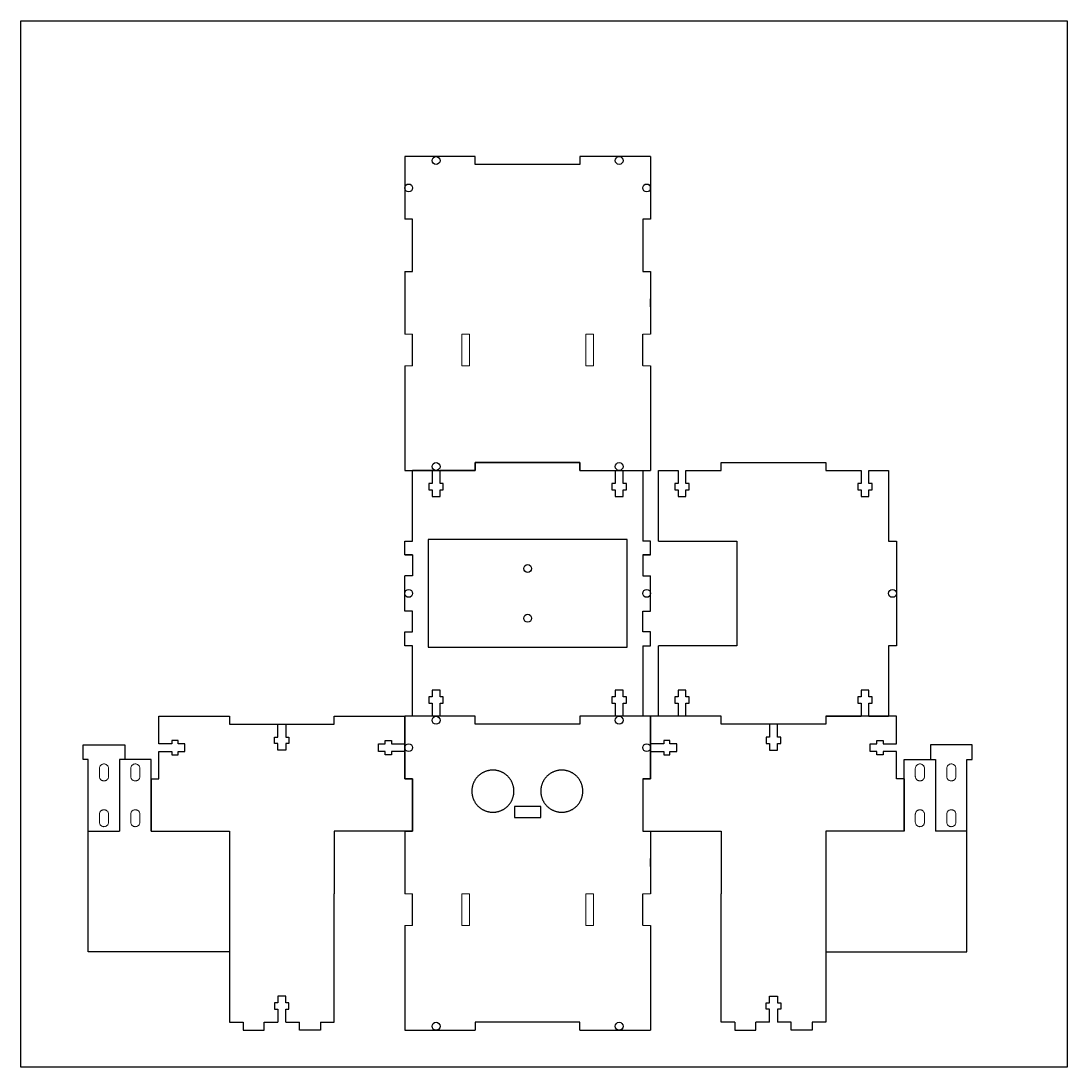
# Model space of a CAD drawing. Header units: millimetres. Extents: x -1479 to 8457, y 1606 to 10461.
# Drawn here: x 4380.9 to 4780.9, y 4712.7 to 5112.7 of the extents above; entities that cross this region are included whole.
import ezdxf

# ---------------------------------------------------------------- set-up
doc = ezdxf.new("R2010")
doc.units = ezdxf.units.MM
doc.layers.add('Layer 1', color=7, linetype='Continuous')
doc.layers.add('Make2D$visible$lines', color=7, linetype='Continuous', true_color=0x000000)

msp = doc.modelspace()

# ---------------------------------------------------------------- linework, layer by layer
at = {"color": 1}
for p, q in [((4554.604, 5060.836), (4527.604, 5060.836)), ((4621.605, 5047.36), (4621.605, 5050.36)), ((4621.604, 5036.885), (4618.604, 5036.885)), ((4618.604, 5036.885), (4618.604, 5016.885)), ((4618.604, 5016.885), (4621.604, 5016.885)), ((4621.605, 5003.409), (4621.605, 5006.409)), ((4530.601, 4980.938), (4530.601, 4992.933)), ((4618.606, 4980.938), (4618.606, 4992.933)), ((4527.602, 4980.903), (4527.602, 4940.836)), ((4621.605, 4980.903), (4621.605, 4940.836)), ((4530.604, 4913.836), (4530.604, 4940.836)), ((4538.104, 4940.836), (4530.604, 4940.836)), ((4554.604, 4940.836), (4541.104, 4940.836)), ((4618.604, 4940.836), (4618.604, 4913.836)), ((4624.605, 4913.836), (4624.605, 4940.836)), ((4712.605, 4940.836), (4712.605, 4913.836)), ((4530.604, 4908.585), (4527.604, 4908.585)), ((4618.604, 4908.585), (4621.604, 4908.585)), ((4618.604, 4873.836), (4618.604, 4846.836)), ((4624.605, 4846.836), (4624.605, 4873.836)), ((4712.605, 4873.836), (4712.605, 4846.836)), ((4712.605, 4873.836), (4712.605, 4846.836)), ((4433.601, 4836.36), (4433.601, 4846.836)), ((4527.602, 4822.885), (4527.602, 4846.836)), ((4527.604, 4822.885), (4527.604, 4846.836)), ((4554.604, 4846.836), (4527.604, 4846.836)), ((4621.604, 4822.885), (4621.604, 4846.836)), ((4688.605, 4846.836), (4702.105, 4846.836)), ((4705.105, 4846.836), (4712.605, 4846.836)), ((4715.606, 4836.36), (4715.606, 4846.836)), ((4621.605, 4833.36), (4621.605, 4836.36)), ((4433.601, 4822.885), (4433.601, 4833.36)), ((4715.606, 4822.885), (4715.606, 4833.36)), ((4430.601, 4822.885), (4433.601, 4822.885)), ((4530.602, 4822.885), (4527.602, 4822.885)), ((4527.604, 4822.885), (4530.604, 4822.885)), ((4530.602, 4822.885), (4530.602, 4802.885)), ((4530.604, 4822.885), (4530.604, 4802.885)), ((4618.604, 4822.885), (4621.604, 4822.885)), ((4618.604, 4822.885), (4618.604, 4802.885)), ((4621.604, 4822.885), (4618.604, 4822.885)), ((4618.604, 4822.885), (4618.604, 4802.885)), ((4718.606, 4822.885), (4715.606, 4822.885)), ((4430.601, 4802.885), (4433.601, 4802.885)), ((4433.601, 4802.885), (4460.604, 4802.885)), ((4460.604, 4802.885), (4460.604, 4778.933)), ((4527.604, 4802.885), (4500.604, 4802.885)), ((4500.604, 4802.885), (4500.604, 4778.933)), ((4530.602, 4802.885), (4527.602, 4802.885)), ((4530.604, 4802.885), (4527.604, 4802.885)), ((4618.604, 4802.885), (4621.604, 4802.885)), ((4618.604, 4802.885), (4621.604, 4802.885)), ((4621.604, 4802.885), (4648.604, 4802.885)), ((4648.604, 4802.885), (4648.604, 4778.933)), ((4715.606, 4802.885), (4688.604, 4802.885)), ((4688.604, 4802.885), (4688.604, 4778.933)), ((4718.606, 4802.885), (4715.606, 4802.885)), ((4621.605, 4789.409), (4621.605, 4792.409)), ((4530.601, 4766.938), (4530.601, 4778.933)), ((4618.606, 4766.938), (4618.606, 4778.933)), ((4527.602, 4766.903), (4527.602, 4726.836)), ((4621.605, 4766.903), (4621.605, 4726.836))]:
    msp.add_line(p, q, dxfattribs=at)
for points in [[(4380.864, 5112.719), (4780.864, 5112.719), (4780.864, 4712.719), (4380.864, 4712.719), (4380.864, 5112.719)], [(4527.602, 5060.836), (4527.602, 5036.885)], [(4527.604, 5060.836), (4527.604, 5036.885)], [(4594.604, 5060.836), (4594.604, 5057.836), (4554.604, 5057.836), (4554.604, 5060.836)], [(4621.604, 5060.836), (4594.604, 5060.836)], [(4621.604, 5060.836), (4621.604, 5036.885)], [(4527.604, 5036.885), (4527.602, 5036.885)], [(4527.604, 5016.885), (4530.604, 5016.885), (4530.604, 5036.885), (4527.604, 5036.885)], [(4527.602, 5016.885), (4527.602, 4992.933)], [(4527.602, 5016.885), (4527.604, 5016.885)], [(4527.604, 5016.885), (4527.604, 4992.933)], [(4621.604, 5016.885), (4621.604, 4992.933)], [(4527.602, 4940.836), (4554.604, 4940.836)], [(4538.104, 4940.836), (4538.104, 4935.807), (4536.854, 4935.807), (4536.854, 4933.407), (4538.104, 4933.407), (4538.104, 4930.836), (4541.104, 4930.836), (4541.104, 4933.407), (4542.354, 4933.407), (4542.354, 4935.807), (4541.104, 4935.807), (4541.104, 4940.836)], [(4554.604, 4940.836), (4554.604, 4943.836), (4594.604, 4943.836), (4594.604, 4940.836), (4608.104, 4940.836), (4608.104, 4935.807), (4606.854, 4935.807), (4606.854, 4933.407), (4608.104, 4933.407), (4608.104, 4930.836), (4611.104, 4930.836), (4611.104, 4933.407), (4612.354, 4933.407), (4612.354, 4935.807), (4611.104, 4935.807), (4611.104, 4940.836), (4618.604, 4940.836)], [(4594.604, 4940.836), (4594.604, 4943.836), (4554.604, 4943.836), (4554.604, 4940.836)], [(4594.604, 4940.836), (4621.605, 4940.836)], [(4624.605, 4940.836), (4632.105, 4940.836), (4632.105, 4935.807), (4630.855, 4935.807), (4630.855, 4933.407), (4632.105, 4933.407), (4632.105, 4930.836), (4635.105, 4930.836), (4635.105, 4933.407), (4636.355, 4933.407), (4636.355, 4935.807), (4635.105, 4935.807), (4635.105, 4940.836), (4648.605, 4940.836), (4648.605, 4943.836), (4688.605, 4943.836), (4688.605, 4940.836), (4702.105, 4940.836), (4702.105, 4935.807), (4700.855, 4935.807), (4700.855, 4933.407), (4702.105, 4933.407), (4702.105, 4930.836), (4705.105, 4930.836), (4705.105, 4933.407), (4706.355, 4933.407), (4706.355, 4935.807), (4705.105, 4935.807), (4705.105, 4940.836), (4712.605, 4940.836)], [(4712.605, 4940.836), (4712.605, 4913.836)], [(4527.604, 4908.585), (4527.604, 4913.836), (4530.604, 4913.836)], [(4527.604, 4908.585), (4527.604, 4913.836), (4530.604, 4913.836)], [(4621.604, 4908.585), (4621.604, 4913.836), (4618.604, 4913.836)], [(4621.604, 4908.585), (4621.604, 4913.836), (4618.604, 4913.836)], [(4624.605, 4913.836), (4654.605, 4913.836), (4654.605, 4873.836), (4624.605, 4873.836)], [(4712.605, 4913.836), (4715.605, 4913.836), (4715.605, 4873.836), (4712.605, 4873.836)], [(4712.605, 4913.836), (4715.605, 4913.836), (4715.605, 4873.836), (4712.605, 4873.836)], [(4527.604, 4908.585), (4530.604, 4908.585), (4530.604, 4900.585), (4527.604, 4900.585)], [(4621.604, 4908.585), (4618.604, 4908.585), (4618.604, 4900.585), (4621.604, 4900.585)], [(4527.604, 4895.335), (4527.604, 4900.585)], [(4527.604, 4887.084), (4527.604, 4900.585)], [(4527.604, 4887.084), (4527.604, 4900.585)], [(4621.604, 4887.084), (4621.604, 4900.585)], [(4621.604, 4887.084), (4621.604, 4900.585)], [(4621.604, 4895.335), (4621.604, 4900.585)], [(4527.604, 4887.084), (4527.604, 4892.335)], [(4621.604, 4887.084), (4621.604, 4892.335)], [(4527.604, 4879.084), (4530.604, 4879.084), (4530.604, 4887.084), (4527.604, 4887.084)], [(4621.604, 4879.084), (4618.604, 4879.084), (4618.604, 4887.084), (4621.604, 4887.084)], [(4530.604, 4873.836), (4527.604, 4873.836), (4527.604, 4879.084)], [(4530.604, 4873.836), (4527.604, 4873.836), (4527.604, 4879.084)], [(4618.604, 4873.836), (4621.604, 4873.836), (4621.604, 4879.084)], [(4618.604, 4873.836), (4621.604, 4873.836), (4621.604, 4879.084)], [(4530.604, 4846.836), (4530.604, 4873.836)], [(4618.604, 4846.836), (4611.104, 4846.836), (4611.104, 4851.865), (4612.354, 4851.865), (4612.354, 4854.265), (4611.104, 4854.265), (4611.104, 4856.836), (4608.104, 4856.836), (4608.104, 4854.265), (4606.854, 4854.265), (4606.854, 4851.865), (4608.104, 4851.865), (4608.104, 4846.836), (4594.604, 4846.836), (4594.604, 4843.836), (4554.604, 4843.836), (4554.604, 4846.836), (4541.104, 4846.836), (4541.104, 4851.865), (4542.354, 4851.865), (4542.354, 4854.265), (4541.104, 4854.265), (4541.104, 4856.836), (4538.104, 4856.836), (4538.104, 4854.265), (4536.854, 4854.265), (4536.854, 4851.865), (4538.104, 4851.865), (4538.104, 4846.836), (4530.604, 4846.836)], [(4688.605, 4846.836), (4688.605, 4843.836), (4648.605, 4843.836), (4648.605, 4846.836), (4635.105, 4846.836), (4635.105, 4851.865), (4636.355, 4851.865), (4636.355, 4854.265), (4635.105, 4854.265), (4635.105, 4856.836), (4632.105, 4856.836), (4632.105, 4854.265), (4630.855, 4854.265), (4630.855, 4851.865), (4632.105, 4851.865), (4632.105, 4846.836), (4624.605, 4846.836)], [(4705.105, 4846.836), (4705.105, 4851.865), (4706.355, 4851.865), (4706.355, 4854.265), (4705.105, 4854.265), (4705.105, 4856.836), (4702.105, 4856.836), (4702.105, 4854.265), (4700.855, 4854.265), (4700.855, 4851.865), (4702.105, 4851.865), (4702.105, 4846.836)], [(4433.601, 4846.836), (4460.602, 4846.836), (4460.602, 4843.836), (4500.602, 4843.836), (4500.602, 4846.836), (4527.604, 4846.836)], [(4527.602, 4846.836), (4527.602, 4822.885)], [(4527.604, 4846.836), (4527.604, 4822.885)], [(4594.604, 4846.836), (4594.604, 4843.836), (4554.604, 4843.836), (4554.604, 4846.836)], [(4594.604, 4846.836), (4594.604, 4843.836), (4554.604, 4843.836), (4554.604, 4846.836)], [(4621.604, 4846.836), (4594.604, 4846.836)], [(4621.604, 4846.836), (4621.604, 4822.885)], [(4715.606, 4846.836), (4688.605, 4846.836), (4688.605, 4843.836), (4648.605, 4843.836), (4648.605, 4846.836), (4621.604, 4846.836)], [(4482.102, 4843.836), (4482.102, 4838.807), (4483.352, 4838.807), (4483.352, 4836.407), (4482.102, 4836.407), (4482.102, 4833.836), (4479.102, 4833.836), (4479.102, 4836.407), (4477.852, 4836.407), (4477.852, 4838.807), (4479.102, 4838.807), (4479.102, 4843.836)], [(4667.105, 4843.836), (4667.105, 4838.807), (4665.855, 4838.807), (4665.855, 4836.407), (4667.105, 4836.407), (4667.105, 4833.836), (4670.105, 4833.836), (4670.105, 4836.407), (4671.355, 4836.407), (4671.355, 4838.807), (4670.105, 4838.807), (4670.105, 4843.836)], [(4433.598, 4833.36), (4438.627, 4833.36), (4438.627, 4832.11), (4441.027, 4832.11), (4441.027, 4833.36), (4443.598, 4833.36), (4443.598, 4836.36), (4441.027, 4836.36), (4441.027, 4837.61), (4438.627, 4837.61), (4438.627, 4836.36), (4433.598, 4836.36)], [(4527.606, 4833.36), (4522.578, 4833.36), (4522.578, 4832.11), (4520.178, 4832.11), (4520.178, 4833.36), (4517.606, 4833.36), (4517.606, 4836.36), (4520.178, 4836.36), (4520.178, 4837.61), (4522.578, 4837.61), (4522.578, 4836.36), (4527.606, 4836.36)], [(4621.601, 4833.36), (4626.63, 4833.36), (4626.63, 4832.11), (4629.03, 4832.11), (4629.03, 4833.36), (4631.601, 4833.36), (4631.601, 4836.36), (4629.03, 4836.36), (4629.03, 4837.61), (4626.63, 4837.61), (4626.63, 4836.36), (4621.601, 4836.36)], [(4715.609, 4833.36), (4710.58, 4833.36), (4710.58, 4832.11), (4708.18, 4832.11), (4708.18, 4833.36), (4705.609, 4833.36), (4705.609, 4836.36), (4708.18, 4836.36), (4708.18, 4837.61), (4710.58, 4837.61), (4710.58, 4836.36), (4715.609, 4836.36)], [(4460.604, 4756.788), (4406.612, 4756.788), (4406.612, 4830.366), (4404.601, 4830.366), (4404.601, 4835.922), (4420.617, 4835.922), (4420.617, 4830.366)], [(4688.604, 4756.788), (4742.595, 4756.788), (4742.595, 4830.366), (4744.606, 4830.366), (4744.606, 4835.922), (4728.59, 4835.922), (4728.59, 4830.366)], [(4430.601, 4802.885), (4430.601, 4830.366), (4418.606, 4830.366), (4418.606, 4802.885)], [(4718.606, 4802.885), (4718.606, 4830.366), (4730.601, 4830.366), (4730.601, 4802.885)], [(4430.604, 4822.885), (4430.604, 4802.885)], [(4527.604, 4822.885), (4527.602, 4822.885)], [(4527.604, 4802.885), (4530.604, 4802.885), (4530.604, 4822.885), (4527.604, 4822.885)], [(4718.604, 4822.885), (4718.604, 4802.885)], [(4406.612, 4802.885), (4418.606, 4802.885)], [(4527.602, 4802.885), (4527.602, 4778.933)], [(4527.602, 4802.885), (4527.604, 4802.885)], [(4527.604, 4802.885), (4527.604, 4778.933)], [(4621.604, 4802.885), (4621.604, 4778.933)], [(4742.595, 4802.885), (4730.601, 4802.885)], [(4460.604, 4778.933), (4460.604, 4729.836), (4465.852, 4729.836)], [(4495.353, 4729.836), (4500.604, 4729.836), (4500.604, 4778.933)], [(4653.854, 4729.836), (4648.604, 4729.836), (4648.604, 4778.933)], [(4688.604, 4778.933), (4688.604, 4729.836), (4683.356, 4729.836)], [(4482.102, 4729.836), (4482.102, 4734.865), (4483.352, 4734.865), (4483.352, 4737.265), (4482.102, 4737.265), (4482.102, 4739.836), (4479.102, 4739.836), (4479.102, 4737.265), (4477.852, 4737.265), (4477.852, 4734.865), (4479.102, 4734.865), (4479.102, 4729.836)], [(4667.105, 4729.836), (4667.105, 4734.865), (4665.855, 4734.865), (4665.855, 4737.265), (4667.105, 4737.265), (4667.105, 4739.836), (4670.105, 4739.836), (4670.105, 4737.265), (4671.355, 4737.265), (4671.355, 4734.865), (4670.105, 4734.865), (4670.105, 4729.836)], [(4465.852, 4729.836), (4465.852, 4726.836), (4473.852, 4726.836), (4473.852, 4729.836)], [(4473.852, 4729.836), (4479.102, 4729.836)], [(4482.102, 4729.836), (4487.353, 4729.836)], [(4495.353, 4729.836), (4495.353, 4726.836), (4487.353, 4726.836), (4487.353, 4729.836)], [(4594.604, 4726.836), (4594.604, 4729.836), (4554.604, 4729.836), (4554.604, 4726.836)], [(4653.854, 4729.836), (4653.854, 4726.836), (4661.854, 4726.836), (4661.854, 4729.836)], [(4667.105, 4729.836), (4661.854, 4729.836)], [(4675.356, 4729.836), (4670.105, 4729.836)], [(4683.356, 4729.836), (4683.356, 4726.836), (4675.356, 4726.836), (4675.356, 4729.836)], [(4527.602, 4726.836), (4554.604, 4726.836)], [(4594.604, 4726.836), (4621.605, 4726.836)]]:
    msp.add_lwpolyline(points, dxfattribs=at)
at = {"color": 5}
msp.add_lwpolyline([(4536.604, 4873.236), (4612.604, 4873.236), (4612.604, 4914.436), (4536.604, 4914.436), (4536.604, 4873.236)], dxfattribs=at)
at = {"color": 1}
msp.add_lwpolyline([(4579.644, 4812.365), (4569.563, 4812.365), (4569.563, 4808.14), (4579.644, 4808.14)], close=True, dxfattribs=at)
for centre in [(4539.604, 5059.336), (4609.604, 5059.336), (4529.105, 5048.86), (4620.102, 5048.86), (4539.604, 4942.336), (4609.604, 4942.336), (4529.104, 4893.836), (4620.104, 4893.836), (4714.105, 4893.836), (4539.604, 4845.336), (4609.604, 4845.336), (4529.105, 4834.86), (4620.102, 4834.86), (4539.604, 4728.336), (4609.604, 4728.336)]:
    msp.add_circle(centre, 1.5, dxfattribs=at)
at = {"color": 240, "true_color": 0xed1f24}
for centre in [(4574.604, 4903.336), (4574.604, 4884.336)]:
    msp.add_circle(centre, 1.5, dxfattribs=at)
at = {"layer": 'Layer 1', "color": 1, "lineweight": 0}
for points in [[(4530.601, 4980.903), (4530.601, 4992.933), (4527.602, 4992.933)], [(4552.399, 4980.903), (4552.399, 4992.933), (4549.401, 4992.933), (4549.401, 4980.903), (4552.399, 4980.903)], [(4596.808, 4980.903), (4596.808, 4992.933), (4599.806, 4992.933), (4599.806, 4980.903), (4596.808, 4980.903)], [(4618.606, 4980.903), (4618.606, 4992.933), (4621.605, 4992.933)], [(4527.602, 4980.903), (4530.601, 4980.903)], [(4621.605, 4980.903), (4618.606, 4980.903)], [(4412.821, 4822.146), (4413.033, 4822.181), (4413.244, 4822.252), (4413.421, 4822.323), (4413.597, 4822.428), (4413.773, 4822.57), (4413.914, 4822.711), (4414.056, 4822.887), (4414.161, 4823.063), (4414.232, 4823.24), (4414.303, 4823.451), (4414.338, 4823.663), (4414.373, 4823.875), (4414.373, 4826.873), (4414.338, 4827.085), (4414.303, 4827.297), (4414.232, 4827.508), (4414.161, 4827.685), (4414.056, 4827.861), (4413.914, 4828.038), (4413.773, 4828.179), (4413.597, 4828.32), (4413.421, 4828.426), (4413.244, 4828.496), (4413.033, 4828.567), (4412.821, 4828.602), (4412.609, 4828.637), (4412.398, 4828.602), (4412.186, 4828.567), (4412.009, 4828.496), (4411.798, 4828.426), (4411.621, 4828.32), (4411.445, 4828.179), (4411.304, 4828.038), (4411.163, 4827.861), (4411.057, 4827.685), (4410.986, 4827.508), (4410.916, 4827.297), (4410.881, 4827.085), (4410.845, 4826.873), (4410.845, 4823.875), (4410.881, 4823.663), (4410.916, 4823.451), (4410.986, 4823.24), (4411.057, 4823.063), (4411.163, 4822.887), (4411.304, 4822.711), (4411.445, 4822.57), (4411.621, 4822.428), (4411.798, 4822.323), (4412.009, 4822.252), (4412.186, 4822.181), (4412.398, 4822.146), (4412.609, 4822.111), (4412.821, 4822.146)], [(4424.392, 4828.602), (4424.18, 4828.567), (4423.968, 4828.496), (4423.792, 4828.426), (4423.616, 4828.32), (4423.439, 4828.179), (4423.298, 4828.038), (4423.157, 4827.861), (4423.051, 4827.685), (4422.981, 4827.508), (4422.91, 4827.297), (4422.875, 4827.085), (4422.84, 4826.873), (4422.84, 4823.875), (4422.875, 4823.663), (4422.91, 4823.451), (4422.981, 4823.24), (4423.051, 4823.063), (4423.157, 4822.887), (4423.298, 4822.711), (4423.439, 4822.57), (4423.616, 4822.428), (4423.792, 4822.323), (4423.968, 4822.252), (4424.18, 4822.181), (4424.392, 4822.146), (4424.603, 4822.111), (4424.815, 4822.146), (4425.027, 4822.181), (4425.203, 4822.252), (4425.415, 4822.323), (4425.591, 4822.428), (4425.768, 4822.57), (4425.909, 4822.711), (4426.05, 4822.887), (4426.156, 4823.063), (4426.226, 4823.24), (4426.297, 4823.451), (4426.332, 4823.663), (4426.367, 4823.875), (4426.367, 4826.873), (4426.332, 4827.085), (4426.297, 4827.297), (4426.226, 4827.508), (4426.156, 4827.685), (4426.05, 4827.861), (4425.909, 4828.038), (4425.768, 4828.179), (4425.591, 4828.32), (4425.415, 4828.426), (4425.203, 4828.496), (4425.027, 4828.567), (4424.815, 4828.602), (4424.603, 4828.637), (4424.392, 4828.602)], [(4724.816, 4828.602), (4725.027, 4828.567), (4725.239, 4828.496), (4725.415, 4828.426), (4725.592, 4828.32), (4725.768, 4828.179), (4725.909, 4828.038), (4726.05, 4827.861), (4726.156, 4827.685), (4726.227, 4827.508), (4726.297, 4827.297), (4726.333, 4827.085), (4726.368, 4826.873), (4726.368, 4823.875), (4726.333, 4823.663), (4726.297, 4823.451), (4726.227, 4823.24), (4726.156, 4823.063), (4726.05, 4822.887), (4725.909, 4822.711), (4725.768, 4822.57), (4725.592, 4822.428), (4725.415, 4822.323), (4725.239, 4822.252), (4725.027, 4822.181), (4724.816, 4822.146), (4724.604, 4822.111), (4724.392, 4822.146), (4724.181, 4822.181), (4724.004, 4822.252), (4723.793, 4822.323), (4723.616, 4822.428), (4723.44, 4822.57), (4723.299, 4822.711), (4723.158, 4822.887), (4723.052, 4823.063), (4722.981, 4823.24), (4722.911, 4823.451), (4722.875, 4823.663), (4722.84, 4823.875), (4722.84, 4826.873), (4722.875, 4827.085), (4722.911, 4827.297), (4722.981, 4827.508), (4723.052, 4827.685), (4723.158, 4827.861), (4723.299, 4828.038), (4723.44, 4828.179), (4723.616, 4828.32), (4723.793, 4828.426), (4724.004, 4828.496), (4724.181, 4828.567), (4724.392, 4828.602), (4724.604, 4828.637), (4724.816, 4828.602)], [(4736.386, 4822.146), (4736.175, 4822.181), (4735.963, 4822.252), (4735.787, 4822.323), (4735.61, 4822.428), (4735.434, 4822.57), (4735.293, 4822.711), (4735.152, 4822.887), (4735.046, 4823.063), (4734.975, 4823.24), (4734.905, 4823.451), (4734.869, 4823.663), (4734.834, 4823.875), (4734.834, 4826.873), (4734.869, 4827.085), (4734.905, 4827.297), (4734.975, 4827.508), (4735.046, 4827.685), (4735.152, 4827.861), (4735.293, 4828.038), (4735.434, 4828.179), (4735.61, 4828.32), (4735.787, 4828.426), (4735.963, 4828.496), (4736.175, 4828.567), (4736.386, 4828.602), (4736.598, 4828.637), (4736.81, 4828.602), (4737.021, 4828.567), (4737.198, 4828.496), (4737.409, 4828.426), (4737.586, 4828.32), (4737.762, 4828.179), (4737.903, 4828.038), (4738.044, 4827.861), (4738.15, 4827.685), (4738.221, 4827.508), (4738.291, 4827.297), (4738.327, 4827.085), (4738.362, 4826.873), (4738.362, 4823.875), (4738.327, 4823.663), (4738.291, 4823.451), (4738.221, 4823.24), (4738.15, 4823.063), (4738.044, 4822.887), (4737.903, 4822.711), (4737.762, 4822.57), (4737.586, 4822.428), (4737.409, 4822.323), (4737.198, 4822.252), (4737.021, 4822.181), (4736.81, 4822.146), (4736.598, 4822.111), (4736.386, 4822.146)], [(4412.821, 4804.648), (4413.033, 4804.684), (4413.244, 4804.754), (4413.421, 4804.825), (4413.597, 4804.931), (4413.774, 4805.072), (4413.915, 4805.213), (4414.056, 4805.389), (4414.162, 4805.566), (4414.232, 4805.742), (4414.303, 4805.954), (4414.338, 4806.165), (4414.373, 4806.377), (4414.373, 4809.376), (4414.338, 4809.587), (4414.303, 4809.799), (4414.232, 4810.011), (4414.162, 4810.187), (4414.056, 4810.363), (4413.915, 4810.54), (4413.774, 4810.681), (4413.597, 4810.822), (4413.421, 4810.928), (4413.244, 4810.998), (4413.033, 4811.069), (4412.821, 4811.104), (4412.609, 4811.14), (4412.398, 4811.104), (4412.186, 4811.069), (4412.01, 4810.998), (4411.798, 4810.928), (4411.622, 4810.822), (4411.445, 4810.681), (4411.304, 4810.54), (4411.163, 4810.363), (4411.057, 4810.187), (4410.987, 4810.011), (4410.916, 4809.799), (4410.881, 4809.587), (4410.846, 4809.376), (4410.846, 4806.377), (4410.881, 4806.165), (4410.916, 4805.954), (4410.987, 4805.742), (4411.057, 4805.566), (4411.163, 4805.389), (4411.304, 4805.213), (4411.445, 4805.072), (4411.622, 4804.931), (4411.798, 4804.825), (4412.01, 4804.754), (4412.186, 4804.684), (4412.398, 4804.648), (4412.609, 4804.613), (4412.821, 4804.648)], [(4424.392, 4811.104), (4424.18, 4811.069), (4423.969, 4810.998), (4423.792, 4810.928), (4423.616, 4810.822), (4423.439, 4810.681), (4423.298, 4810.54), (4423.157, 4810.363), (4423.051, 4810.187), (4422.981, 4810.011), (4422.91, 4809.799), (4422.875, 4809.587), (4422.84, 4809.376), (4422.84, 4806.377), (4422.875, 4806.165), (4422.91, 4805.954), (4422.981, 4805.742), (4423.051, 4805.566), (4423.157, 4805.389), (4423.298, 4805.213), (4423.439, 4805.072), (4423.616, 4804.931), (4423.792, 4804.825), (4423.969, 4804.754), (4424.18, 4804.684), (4424.392, 4804.648), (4424.604, 4804.613), (4424.815, 4804.648), (4425.027, 4804.684), (4425.203, 4804.754), (4425.415, 4804.825), (4425.591, 4804.931), (4425.768, 4805.072), (4425.909, 4805.213), (4426.05, 4805.389), (4426.156, 4805.566), (4426.226, 4805.742), (4426.297, 4805.954), (4426.332, 4806.165), (4426.368, 4806.377), (4426.368, 4809.376), (4426.332, 4809.587), (4426.297, 4809.799), (4426.226, 4810.011), (4426.156, 4810.187), (4426.05, 4810.363), (4425.909, 4810.54), (4425.768, 4810.681), (4425.591, 4810.822), (4425.415, 4810.928), (4425.203, 4810.998), (4425.027, 4811.069), (4424.815, 4811.104), (4424.604, 4811.14), (4424.392, 4811.104)], [(4724.815, 4811.104), (4725.027, 4811.069), (4725.239, 4810.998), (4725.415, 4810.928), (4725.591, 4810.822), (4725.768, 4810.681), (4725.909, 4810.54), (4726.05, 4810.363), (4726.156, 4810.187), (4726.226, 4810.011), (4726.297, 4809.799), (4726.332, 4809.587), (4726.368, 4809.376), (4726.368, 4806.377), (4726.332, 4806.165), (4726.297, 4805.954), (4726.226, 4805.742), (4726.156, 4805.566), (4726.05, 4805.389), (4725.909, 4805.213), (4725.768, 4805.072), (4725.591, 4804.931), (4725.415, 4804.825), (4725.239, 4804.754), (4725.027, 4804.684), (4724.815, 4804.648), (4724.604, 4804.613), (4724.392, 4804.648), (4724.18, 4804.684), (4724.004, 4804.754), (4723.792, 4804.825), (4723.616, 4804.931), (4723.439, 4805.072), (4723.298, 4805.213), (4723.157, 4805.389), (4723.051, 4805.566), (4722.981, 4805.742), (4722.91, 4805.954), (4722.875, 4806.165), (4722.84, 4806.377), (4722.84, 4809.376), (4722.875, 4809.587), (4722.91, 4809.799), (4722.981, 4810.011), (4723.051, 4810.187), (4723.157, 4810.363), (4723.298, 4810.54), (4723.439, 4810.681), (4723.616, 4810.822), (4723.792, 4810.928), (4724.004, 4810.998), (4724.18, 4811.069), (4724.392, 4811.104), (4724.604, 4811.14), (4724.815, 4811.104)], [(4736.386, 4804.648), (4736.175, 4804.684), (4735.963, 4804.754), (4735.786, 4804.825), (4735.61, 4804.931), (4735.434, 4805.072), (4735.293, 4805.213), (4735.151, 4805.389), (4735.046, 4805.566), (4734.975, 4805.742), (4734.905, 4805.954), (4734.869, 4806.165), (4734.834, 4806.377), (4734.834, 4809.376), (4734.869, 4809.587), (4734.905, 4809.799), (4734.975, 4810.011), (4735.046, 4810.187), (4735.151, 4810.363), (4735.293, 4810.54), (4735.434, 4810.681), (4735.61, 4810.822), (4735.786, 4810.928), (4735.963, 4810.998), (4736.175, 4811.069), (4736.386, 4811.104), (4736.598, 4811.14), (4736.81, 4811.104), (4737.021, 4811.069), (4737.198, 4810.998), (4737.409, 4810.928), (4737.586, 4810.822), (4737.762, 4810.681), (4737.903, 4810.54), (4738.044, 4810.363), (4738.15, 4810.187), (4738.221, 4810.011), (4738.291, 4809.799), (4738.326, 4809.587), (4738.362, 4809.376), (4738.362, 4806.377), (4738.326, 4806.165), (4738.291, 4805.954), (4738.221, 4805.742), (4738.15, 4805.566), (4738.044, 4805.389), (4737.903, 4805.213), (4737.762, 4805.072), (4737.586, 4804.931), (4737.409, 4804.825), (4737.198, 4804.754), (4737.021, 4804.684), (4736.81, 4804.648), (4736.598, 4804.613), (4736.386, 4804.648)], [(4530.601, 4766.903), (4530.601, 4778.933), (4527.602, 4778.933)], [(4552.399, 4766.903), (4552.399, 4778.933), (4549.401, 4778.933), (4549.401, 4766.903), (4552.399, 4766.903)], [(4596.808, 4766.903), (4596.808, 4778.933), (4599.806, 4778.933), (4599.806, 4766.903), (4596.808, 4766.903)], [(4618.606, 4766.903), (4618.606, 4778.933), (4621.605, 4778.933)], [(4527.602, 4766.903), (4530.601, 4766.903)], [(4621.605, 4766.903), (4618.606, 4766.903)]]:
    msp.add_lwpolyline(points, dxfattribs=at)
at = {"layer": 'Make2D$visible$lines', "color": 1}
for points in [[(4553.269, 4818.213), (4553.271, 4818.035), (4553.277, 4817.854), (4553.287, 4817.673), (4553.302, 4817.49), (4553.321, 4817.306), (4553.344, 4817.121), (4553.371, 4816.935), (4553.404, 4816.749), (4553.441, 4816.561), (4553.482, 4816.374), (4553.529, 4816.186), (4553.58, 4815.998), (4553.636, 4815.811), (4553.697, 4815.623), (4553.763, 4815.436), (4553.834, 4815.25), (4553.911, 4815.065), (4553.992, 4814.881), (4554.078, 4814.698), (4554.169, 4814.516), (4554.265, 4814.336), (4554.365, 4814.158), (4554.471, 4813.982), (4554.581, 4813.808), (4554.697, 4813.637), (4554.816, 4813.468), (4554.941, 4813.302), (4555.07, 4813.139), (4555.203, 4812.98), (4555.34, 4812.823), (4555.482, 4812.67), (4555.627, 4812.521), (4555.776, 4812.376), (4555.929, 4812.234), (4556.086, 4812.097), (4556.245, 4811.964), (4556.408, 4811.835), (4556.574, 4811.711), (4556.743, 4811.591), (4556.914, 4811.476), (4557.088, 4811.365), (4557.264, 4811.259), (4557.442, 4811.159), (4557.622, 4811.063), (4557.804, 4810.972), (4557.987, 4810.886), (4558.171, 4810.805), (4558.356, 4810.729), (4558.542, 4810.657), (4558.729, 4810.591), (4558.917, 4810.53), (4559.104, 4810.474), (4559.292, 4810.423), (4559.48, 4810.376), (4559.667, 4810.335), (4559.854, 4810.298), (4560.041, 4810.265), (4560.227, 4810.238), (4560.412, 4810.215), (4560.596, 4810.196), (4560.779, 4810.182), (4560.96, 4810.171), (4561.141, 4810.165), (4561.319, 4810.163), (4561.498, 4810.165), (4561.678, 4810.171), (4561.86, 4810.182), (4562.043, 4810.196), (4562.227, 4810.215), (4562.412, 4810.238), (4562.598, 4810.265), (4562.784, 4810.298), (4562.971, 4810.335), (4563.159, 4810.376), (4563.347, 4810.423), (4563.534, 4810.474), (4563.722, 4810.53), (4563.909, 4810.591), (4564.096, 4810.657), (4564.282, 4810.729), (4564.468, 4810.805), (4564.652, 4810.886), (4564.835, 4810.972), (4565.017, 4811.063), (4565.197, 4811.159), (4565.375, 4811.259), (4565.551, 4811.365), (4565.724, 4811.476), (4565.896, 4811.591), (4566.064, 4811.711), (4566.23, 4811.835), (4566.393, 4811.964), (4566.553, 4812.097), (4566.709, 4812.234), (4566.862, 4812.376), (4567.011, 4812.521), (4567.157, 4812.67), (4567.298, 4812.823), (4567.436, 4812.98), (4567.569, 4813.139), (4567.698, 4813.302), (4567.822, 4813.468), (4567.942, 4813.637), (4568.057, 4813.808), (4568.168, 4813.982), (4568.273, 4814.158), (4568.374, 4814.336), (4568.47, 4814.516), (4568.561, 4814.698), (4568.647, 4814.881), (4568.728, 4815.065), (4568.804, 4815.25), (4568.875, 4815.436), (4568.941, 4815.623), (4569.002, 4815.811), (4569.059, 4815.998), (4569.11, 4816.186), (4569.156, 4816.374), (4569.198, 4816.561), (4569.235, 4816.749), (4569.267, 4816.935), (4569.295, 4817.121), (4569.318, 4817.306), (4569.337, 4817.49), (4569.351, 4817.673), (4569.361, 4817.854), (4569.367, 4818.035), (4569.369, 4818.213), (4569.367, 4818.392), (4569.361, 4818.572), (4569.351, 4818.754), (4569.337, 4818.937), (4569.318, 4819.121), (4569.295, 4819.306), (4569.267, 4819.492), (4569.235, 4819.678), (4569.198, 4819.865), (4569.156, 4820.053), (4569.11, 4820.241), (4569.059, 4820.428), (4569.002, 4820.616), (4568.941, 4820.803), (4568.875, 4820.99), (4568.804, 4821.177), (4568.728, 4821.362), (4568.647, 4821.546), (4568.561, 4821.729), (4568.47, 4821.911), (4568.374, 4822.091), (4568.273, 4822.269), (4568.168, 4822.445), (4568.057, 4822.618), (4567.942, 4822.79), (4567.822, 4822.958), (4567.698, 4823.124), (4567.569, 4823.287), (4567.436, 4823.447), (4567.298, 4823.603), (4567.157, 4823.756), (4567.011, 4823.906), (4566.862, 4824.051), (4566.709, 4824.192), (4566.553, 4824.33), (4566.393, 4824.463), (4566.23, 4824.592), (4566.064, 4824.716), (4565.896, 4824.836), (4565.724, 4824.951), (4565.551, 4825.062), (4565.375, 4825.167), (4565.197, 4825.268), (4565.017, 4825.364), (4564.835, 4825.455), (4564.652, 4825.541), (4564.468, 4825.622), (4564.282, 4825.698), (4564.096, 4825.769), (4563.909, 4825.835), (4563.722, 4825.896), (4563.534, 4825.953), (4563.347, 4826.004), (4563.159, 4826.05), (4562.971, 4826.092), (4562.784, 4826.129), (4562.598, 4826.161), (4562.412, 4826.189), (4562.227, 4826.212), (4562.043, 4826.231), (4561.86, 4826.245), (4561.678, 4826.255), (4561.498, 4826.261), (4561.319, 4826.263), (4561.141, 4826.261), (4560.96, 4826.255), (4560.779, 4826.245), (4560.596, 4826.231), (4560.412, 4826.212), (4560.227, 4826.189), (4560.041, 4826.161), (4559.854, 4826.129), (4559.667, 4826.092), (4559.48, 4826.05), (4559.292, 4826.004), (4559.104, 4825.953), (4558.917, 4825.896), (4558.729, 4825.835), (4558.542, 4825.769), (4558.356, 4825.698), (4558.171, 4825.622), (4557.987, 4825.541), (4557.804, 4825.455), (4557.622, 4825.364), (4557.442, 4825.268), (4557.264, 4825.167), (4557.088, 4825.062), (4556.914, 4824.951), (4556.743, 4824.836), (4556.574, 4824.716), (4556.408, 4824.592), (4556.245, 4824.463), (4556.086, 4824.33), (4555.929, 4824.192), (4555.776, 4824.051), (4555.627, 4823.906), (4555.482, 4823.756), (4555.34, 4823.603), (4555.203, 4823.447), (4555.07, 4823.287), (4554.941, 4823.124), (4554.816, 4822.958), (4554.697, 4822.79), (4554.581, 4822.618), (4554.471, 4822.445), (4554.365, 4822.269), (4554.265, 4822.091), (4554.169, 4821.911), (4554.078, 4821.729), (4553.992, 4821.546), (4553.911, 4821.362), (4553.834, 4821.177), (4553.763, 4820.99), (4553.697, 4820.803), (4553.636, 4820.616), (4553.58, 4820.428), (4553.529, 4820.241), (4553.482, 4820.053), (4553.441, 4819.865), (4553.404, 4819.678), (4553.371, 4819.492), (4553.344, 4819.306), (4553.321, 4819.121), (4553.302, 4818.937), (4553.287, 4818.754), (4553.277, 4818.572), (4553.271, 4818.392)], [(4579.619, 4818.213), (4579.621, 4818.035), (4579.627, 4817.854), (4579.637, 4817.673), (4579.652, 4817.49), (4579.671, 4817.306), (4579.694, 4817.121), (4579.721, 4816.935), (4579.754, 4816.749), (4579.791, 4816.561), (4579.832, 4816.374), (4579.879, 4816.186), (4579.93, 4815.998), (4579.986, 4815.811), (4580.047, 4815.623), (4580.113, 4815.436), (4580.184, 4815.25), (4580.261, 4815.065), (4580.342, 4814.881), (4580.428, 4814.698), (4580.519, 4814.516), (4580.615, 4814.336), (4580.715, 4814.158), (4580.821, 4813.982), (4580.931, 4813.808), (4581.047, 4813.637), (4581.166, 4813.468), (4581.291, 4813.302), (4581.42, 4813.139), (4581.553, 4812.98), (4581.69, 4812.823), (4581.832, 4812.67), (4581.977, 4812.521), (4582.126, 4812.376), (4582.279, 4812.234), (4582.436, 4812.097), (4582.595, 4811.964), (4582.758, 4811.835), (4582.924, 4811.711), (4583.093, 4811.591), (4583.264, 4811.476), (4583.438, 4811.365), (4583.614, 4811.259), (4583.792, 4811.159), (4583.972, 4811.063), (4584.154, 4810.972), (4584.337, 4810.886), (4584.521, 4810.805), (4584.706, 4810.729), (4584.892, 4810.657), (4585.079, 4810.591), (4585.267, 4810.53), (4585.454, 4810.474), (4585.642, 4810.423), (4585.83, 4810.376), (4586.017, 4810.335), (4586.204, 4810.298), (4586.391, 4810.265), (4586.577, 4810.238), (4586.762, 4810.215), (4586.946, 4810.196), (4587.129, 4810.182), (4587.31, 4810.171), (4587.491, 4810.165), (4587.669, 4810.163), (4587.848, 4810.165), (4588.028, 4810.171), (4588.21, 4810.182), (4588.393, 4810.196), (4588.577, 4810.215), (4588.762, 4810.238), (4588.948, 4810.265), (4589.134, 4810.298), (4589.321, 4810.335), (4589.509, 4810.376), (4589.697, 4810.423), (4589.884, 4810.474), (4590.072, 4810.53), (4590.259, 4810.591), (4590.446, 4810.657), (4590.632, 4810.729), (4590.818, 4810.805), (4591.002, 4810.886), (4591.185, 4810.972), (4591.367, 4811.063), (4591.547, 4811.159), (4591.725, 4811.259), (4591.901, 4811.365), (4592.074, 4811.476), (4592.246, 4811.591), (4592.414, 4811.711), (4592.58, 4811.835), (4592.743, 4811.964), (4592.903, 4812.097), (4593.059, 4812.234), (4593.212, 4812.376), (4593.361, 4812.521), (4593.507, 4812.67), (4593.648, 4812.823), (4593.786, 4812.98), (4593.919, 4813.139), (4594.048, 4813.302), (4594.172, 4813.468), (4594.292, 4813.637), (4594.407, 4813.808), (4594.518, 4813.982), (4594.623, 4814.158), (4594.724, 4814.336), (4594.82, 4814.516), (4594.911, 4814.698), (4594.997, 4814.881), (4595.078, 4815.065), (4595.154, 4815.25), (4595.225, 4815.436), (4595.291, 4815.623), (4595.352, 4815.811), (4595.409, 4815.998), (4595.46, 4816.186), (4595.506, 4816.374), (4595.548, 4816.561), (4595.585, 4816.749), (4595.617, 4816.935), (4595.645, 4817.121), (4595.668, 4817.306), (4595.687, 4817.49), (4595.701, 4817.673), (4595.711, 4817.854), (4595.717, 4818.035), (4595.719, 4818.213), (4595.717, 4818.392), (4595.711, 4818.572), (4595.701, 4818.754), (4595.687, 4818.937), (4595.668, 4819.121), (4595.645, 4819.306), (4595.617, 4819.492), (4595.585, 4819.678), (4595.548, 4819.865), (4595.506, 4820.053), (4595.46, 4820.241), (4595.409, 4820.428), (4595.352, 4820.616), (4595.291, 4820.803), (4595.225, 4820.99), (4595.154, 4821.177), (4595.078, 4821.362), (4594.997, 4821.546), (4594.911, 4821.729), (4594.82, 4821.911), (4594.724, 4822.091), (4594.623, 4822.269), (4594.518, 4822.445), (4594.407, 4822.618), (4594.292, 4822.79), (4594.172, 4822.958), (4594.048, 4823.124), (4593.919, 4823.287), (4593.786, 4823.447), (4593.648, 4823.603), (4593.507, 4823.756), (4593.361, 4823.906), (4593.212, 4824.051), (4593.059, 4824.192), (4592.903, 4824.33), (4592.743, 4824.463), (4592.58, 4824.592), (4592.414, 4824.716), (4592.246, 4824.836), (4592.074, 4824.951), (4591.901, 4825.062), (4591.725, 4825.167), (4591.547, 4825.268), (4591.367, 4825.364), (4591.185, 4825.455), (4591.002, 4825.541), (4590.818, 4825.622), (4590.632, 4825.698), (4590.446, 4825.769), (4590.259, 4825.835), (4590.072, 4825.896), (4589.884, 4825.953), (4589.697, 4826.004), (4589.509, 4826.05), (4589.321, 4826.092), (4589.134, 4826.129), (4588.948, 4826.161), (4588.762, 4826.189), (4588.577, 4826.212), (4588.393, 4826.231), (4588.21, 4826.245), (4588.028, 4826.255), (4587.848, 4826.261), (4587.669, 4826.263), (4587.491, 4826.261), (4587.31, 4826.255), (4587.129, 4826.245), (4586.946, 4826.231), (4586.762, 4826.212), (4586.577, 4826.189), (4586.391, 4826.161), (4586.204, 4826.129), (4586.017, 4826.092), (4585.83, 4826.05), (4585.642, 4826.004), (4585.454, 4825.953), (4585.267, 4825.896), (4585.079, 4825.835), (4584.892, 4825.769), (4584.706, 4825.698), (4584.521, 4825.622), (4584.337, 4825.541), (4584.154, 4825.455), (4583.972, 4825.364), (4583.792, 4825.268), (4583.614, 4825.167), (4583.438, 4825.062), (4583.264, 4824.951), (4583.093, 4824.836), (4582.924, 4824.716), (4582.758, 4824.592), (4582.595, 4824.463), (4582.436, 4824.33), (4582.279, 4824.192), (4582.126, 4824.051), (4581.977, 4823.906), (4581.832, 4823.756), (4581.69, 4823.603), (4581.553, 4823.447), (4581.42, 4823.287), (4581.291, 4823.124), (4581.166, 4822.958), (4581.047, 4822.79), (4580.931, 4822.618), (4580.821, 4822.445), (4580.715, 4822.269), (4580.615, 4822.091), (4580.519, 4821.911), (4580.428, 4821.729), (4580.342, 4821.546), (4580.261, 4821.362), (4580.184, 4821.177), (4580.113, 4820.99), (4580.047, 4820.803), (4579.986, 4820.616), (4579.93, 4820.428), (4579.879, 4820.241), (4579.832, 4820.053), (4579.791, 4819.865), (4579.754, 4819.678), (4579.721, 4819.492), (4579.694, 4819.306), (4579.671, 4819.121), (4579.652, 4818.937), (4579.637, 4818.754), (4579.627, 4818.572), (4579.621, 4818.392)]]:
    msp.add_lwpolyline(points, close=True, dxfattribs=at)

doc.saveas('drawing.dxf')
